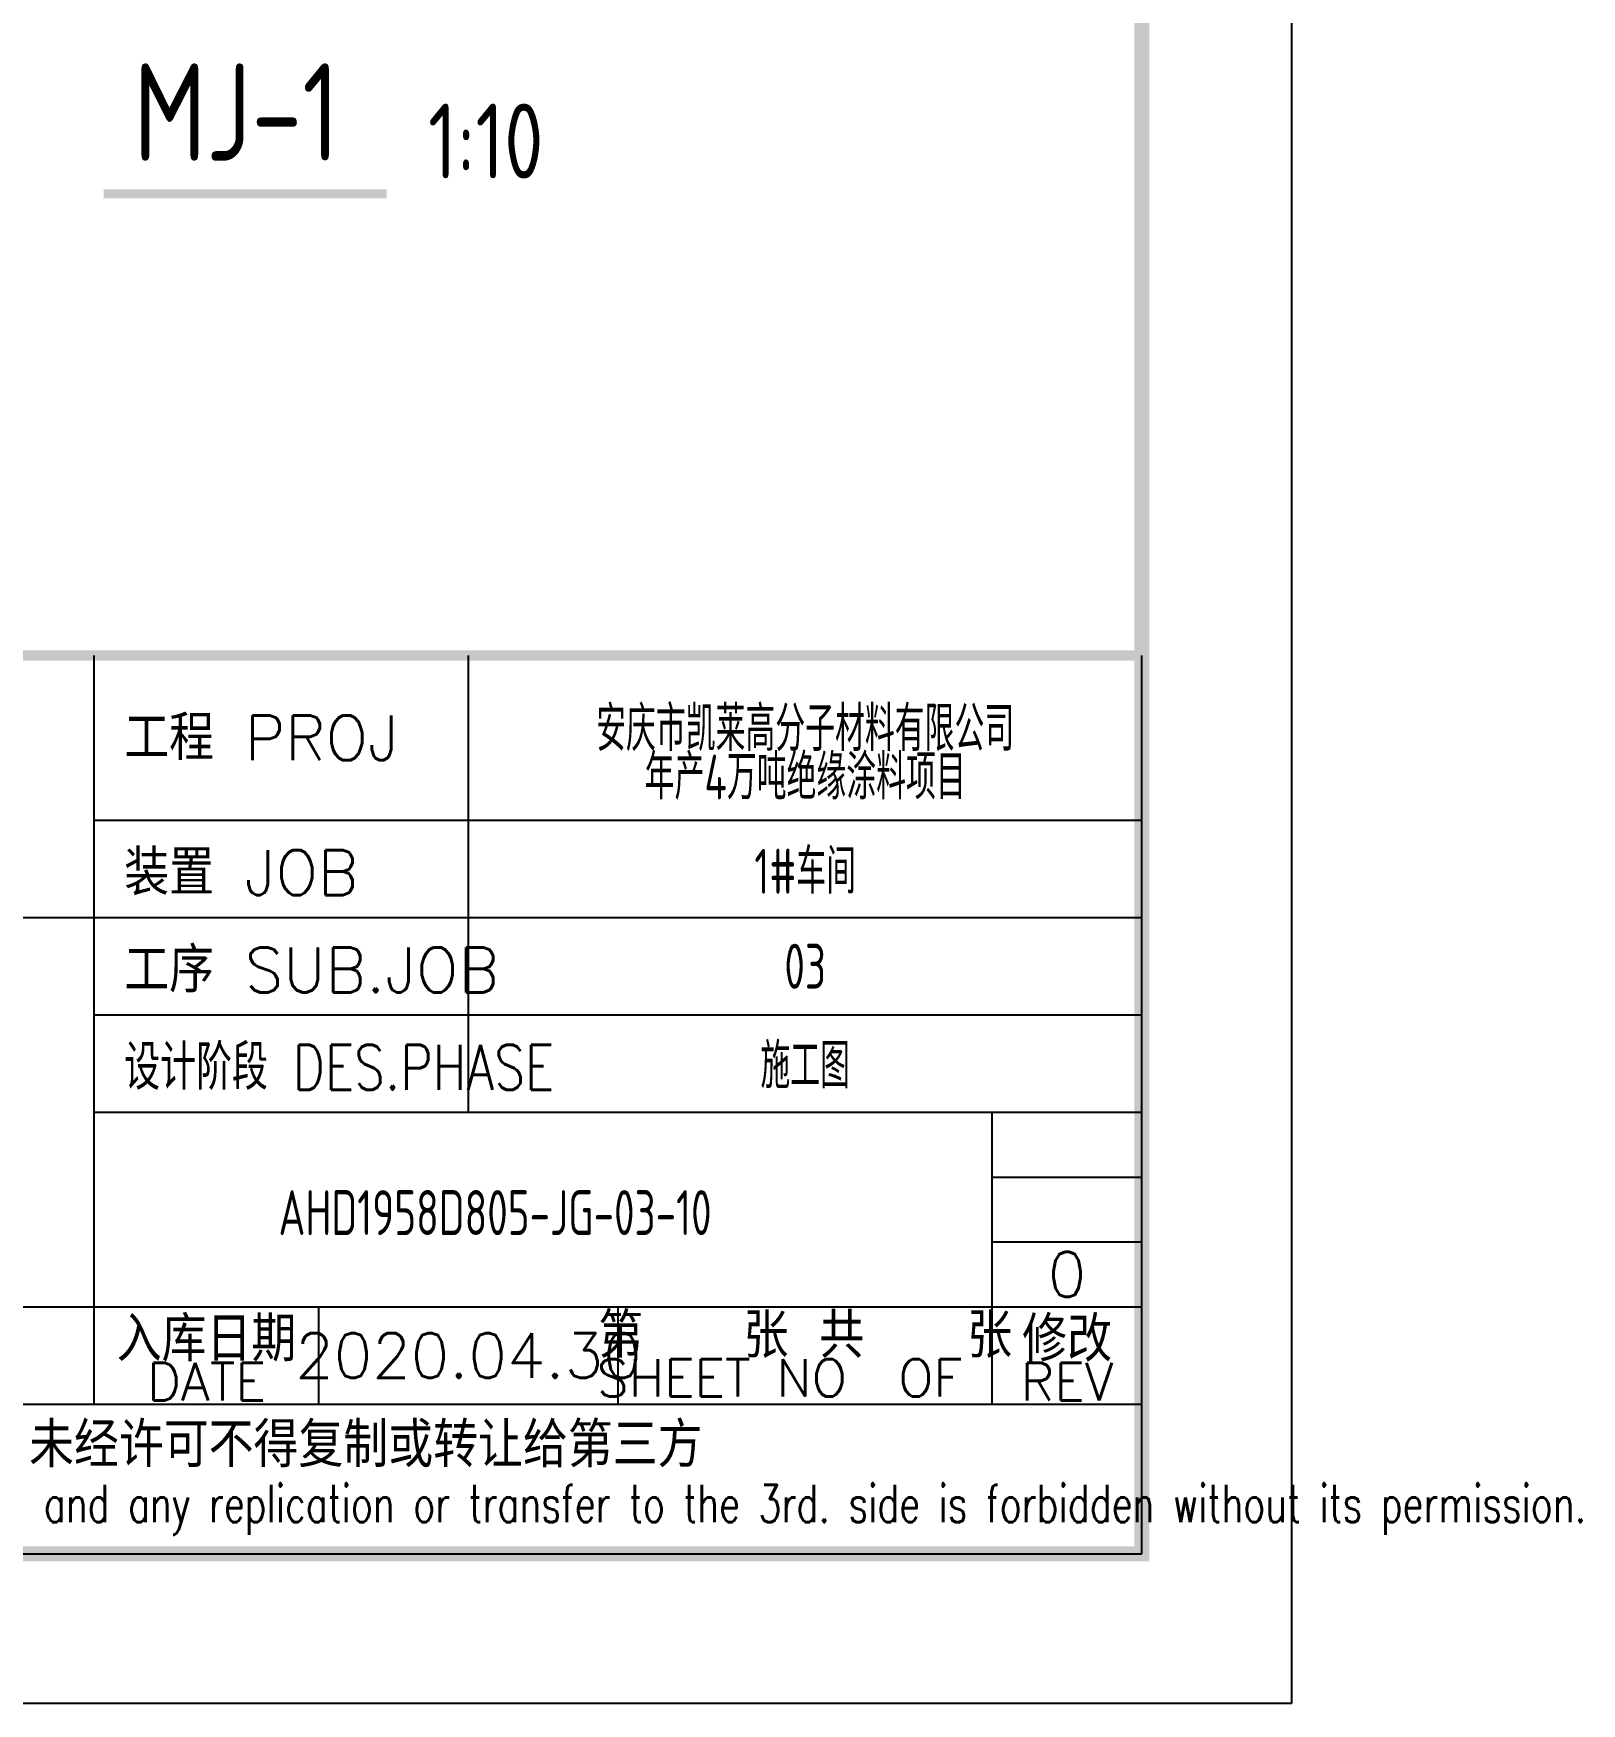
# Model space of a CAD drawing. Header units: millimetres. Extents: x 866309 to 879639, y 39442 to 44891.
# Drawn here: x 875866.8 to 875970.2, y 39448.6 to 39560.2 of the extents above; entities that cross this region are included whole.
import ezdxf
from ezdxf.enums import TextEntityAlignment as Align

# ---------------------------------------------------------------- set-up
doc = ezdxf.new("R2010")
doc.units = ezdxf.units.MM
doc.header["$LTSCALE"] = 1000
doc.header["$MEASUREMENT"] = 0
for name, color, linetype in [('10', 7, 'Continuous'), ('AXIS', 3, 'Continuous'), ('中文', 7, 'Continuous')]:
    doc.layers.add(name, color=color, linetype=linetype)
doc.styles.add('ECEC_TQ', font='txt_l.shx', dxfattribs={"bigfont": 'hztxt_l.shx'})
doc.styles.add('GBHZ', font='gbenor.shx', dxfattribs={"width": 0.9, "bigfont": 'gbcbig.shx'})
doc.styles.add('TSSD_REIN', font='tssdeng.shx', dxfattribs={"width": 0.7, "bigfont": 'tssdchn.shx'})

msp = doc.modelspace()

# ---------------------------------------------------------------- linework, layer by layer
at = {"color": 0}
msp.add_line((875950.829, 40042.627), (875950.829, 39448.627), dxfattribs=at)
for p, q in [((875870.829, 39468.627), (875870.829, 39518.627)), ((875895.829, 39488.127), (875895.829, 39518.627)), ((875940.829, 39458.627), (875940.829, 39518.627)), ((875870.829, 39507.627), (875940.829, 39507.627)), ((875760.829, 39501.127), (875870.829, 39501.127)), ((875870.829, 39501.127), (875940.829, 39501.127)), ((875870.829, 39494.627), (875940.829, 39494.627)), ((875870.829, 39488.127), (875940.829, 39488.127)), ((875930.829, 39468.627), (875930.829, 39488.127)), ((875930.829, 39483.794), (875940.829, 39483.794)), ((875930.829, 39479.46), (875940.829, 39479.46)), ((875815.829, 39475.127), (875940.829, 39475.127)), ((875885.829, 39468.627), (875885.829, 39475.127)), ((875905.829, 39468.627), (875905.829, 39475.127)), ((875760.829, 39468.627), (875940.829, 39468.627)), ((875760.829, 39458.627), (875940.829, 39458.627)), ((875950.829, 39448.627), (875109.829, 39448.627))]:
    msp.add_line(p, q)
at = {"color": 0, "const_width": 1}
msp.add_lwpolyline([(875940.829, 39458.627), (875134.829, 39458.627), (875134.829, 40032.627), (875940.829, 40032.627)], close=True, dxfattribs=at)
for points, const_width in [([(875871.455, 39549.464), (875890.365, 39549.464)], 0.6), ([(875940.829, 39518.627), (875760.829, 39518.627)], 0.7)]:
    msp.add_lwpolyline(points, dxfattribs=dict(const_width=const_width))

# ---------------------------------------------------------------- texts
at = {"style": 'ECEC_TQ'}
for s, p in [('工程 PROJ', (875872.829, 39511.627)), ('装置 JOB', (875872.829, 39502.627)), ('工序 SUB.JOB', (875872.829, 39496.127))]:
    msp.add_text(s, height=3, dxfattribs=at).set_placement(p)
at = {"style": 'ECEC_TQ', "width": 0.8}
msp.add_text('设计阶段 DES.PHASE', height=3, dxfattribs=at).set_placement((875872.829, 39489.627))
at = {"style": 'ECEC_TQ'}
for s, height, p in [('入库日期', 3, (875878.329, 39473.127)), ('第   张 共   张', 3, (875918.329, 39473.377)), ('修改', 3, (875935.829, 39473.127)), ('DATE', 2.5, (875878.329, 39470.127)), ('SHEET NO  OF  ', 2.5, (875918.329, 39470.377)), ('REV', 2.5, (875935.829, 39470.127)), ('本文件专有权属安徽华东化工医药工程有限责任公司所有,未经许可不得复制或转让给第三方', 3, (875850.829, 39465.627))]:
    msp.add_text(s, height=height, dxfattribs=at).set_placement(p, align=Align.MIDDLE)
at = {"style": 'ECEC_TQ', "width": 0.72}
msp.add_text('The proprietary right of this document belongs to Anhui Huadong Chemical And Medical Engineering  Co.,Ltd.  and any replication or transfer to the 3rd. side is forbidden without its permission. ', height=2.5, dxfattribs=at).set_placement((875850.829, 39461.627), align=Align.MIDDLE)
at = {"style": 'ECEC_TQ'}
for tag, text, p in [('0', '0', (875935.829, 39477.294)), ('2020.04.30', ' ', (875895.829, 39471.877))]:
    msp.add_attdef(tag, text=text, height=3, dxfattribs=at).set_placement(p, align=Align.MIDDLE)
at = {"layer": '10', "style": 'GBHZ', "width": 0.9}
msp.add_text('MJ-1', height=6.5, dxfattribs=at).set_placement((875873.447, 39551.669))
at = {"layer": 'AXIS', "style": 'TSSD_REIN', "width": 0.7}
for s, p in [('安庆市凯莱高分子材料有限公司', (875918.329, 39513.903)), ('年产4万吨绝缘涂料项目', (875918.329, 39510.673)), ('1#车间', (875918.329, 39504.377)), ('03', (875918.329, 39497.877)), ('施工图', (875918.329, 39491.377)), ('AHD1958D805-JG-03-10', (875897.606, 39481.42))]:
    msp.add_text(s, height=3, dxfattribs=at).set_placement(p, align=Align.MIDDLE)
at = {"layer": '中文', "style": 'GBHZ', "width": 0.9}
msp.add_text('1:10', height=5, dxfattribs=at).set_placement((875893.13, 39550.48, -0.009))

doc.saveas('drawing.dxf')
